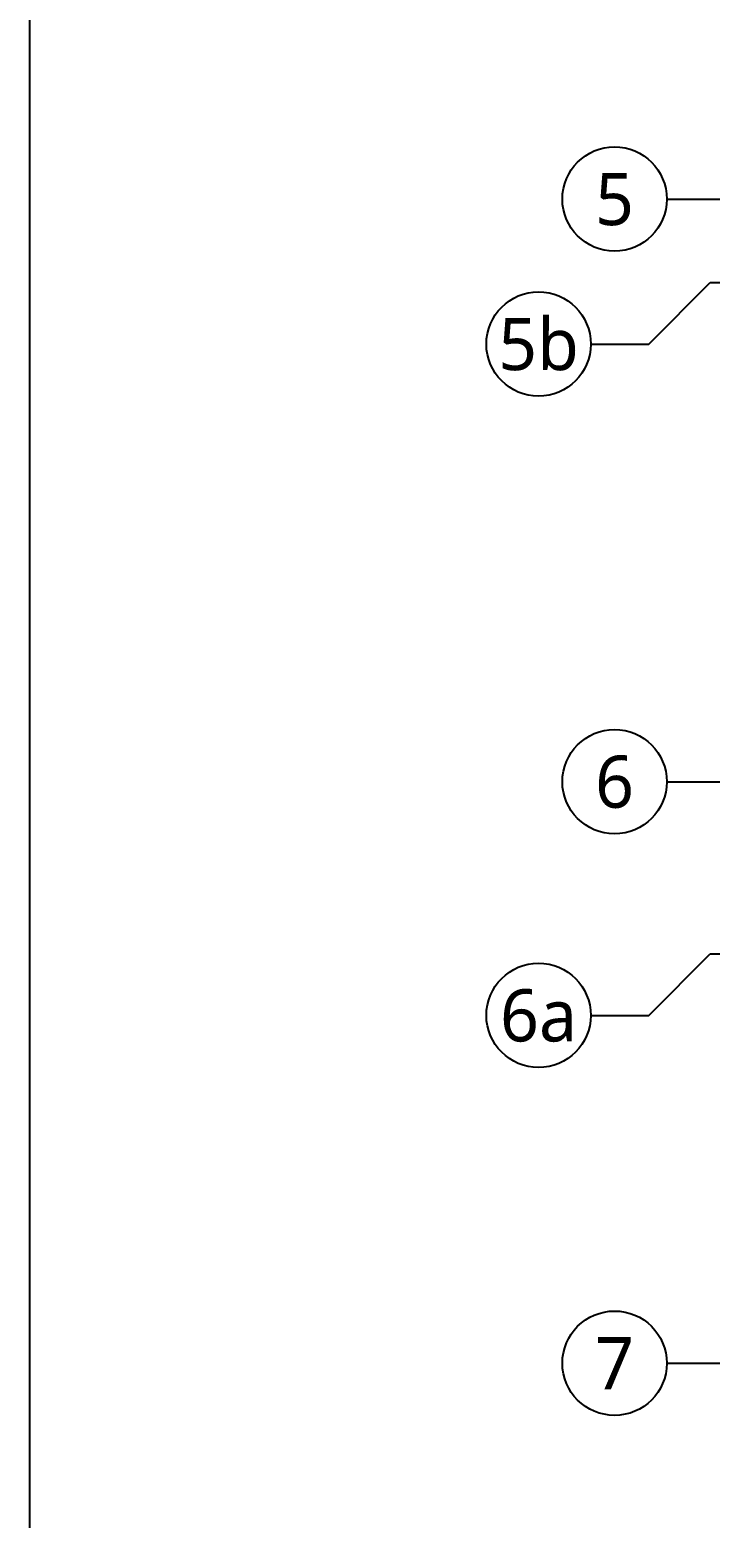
# Model space of a CAD drawing. Header units: millimetres. Extents: x -2409243 to -2334937, y -643723 to -441957.
# Drawn here: x -2409243 to -2403375, y -552509 to -539672 of the extents above; entities that cross this region are included whole.
import ezdxf
from ezdxf.enums import TextEntityAlignment as Align

# ---------------------------------------------------------------- set-up
doc = ezdxf.new("R2010")
doc.units = ezdxf.units.MM
doc.header["$MEASUREMENT"] = 0
doc.linetypes.add('CENTER2', pattern=[28.574999999999996, 19.05, -3.174999999999999, 3.174999999999999, -3.174999999999999])
for name, color, linetype in [('A-Anno-Grid Lines', 154, 'Continuous'), ('A-Wall Patt', 8, 'Continuous'), ('Anno_Labels', 7, 'Continuous')]:
    doc.layers.add(name, color=color, linetype=linetype)
doc.layers.add('I-Furniture', color=7, linetype='Continuous', lineweight=25, true_color=0xd17000)
doc.styles.get("Standard").update_dxf_attribs({"font": 'trebuc.ttf'})

# ---------------------------------------------------------------- blocks, each defined once
blk = doc.blocks.new('Grid Head')
blk.add_circle((0, 0), 3)
at = {"layer": 'Anno_Labels'}
blk.add_attdef('GRID_NAME', text='', height=3, dxfattribs=at).set_placement((0, 0), align=Align.MIDDLE_CENTER)
blk = doc.blocks.new('Grid Residences')
for points in [[(-17086.89123417146, 3578.308619771851), (-17086.89123417146, 3078.308619771851), (-16556.56114828156, 2547.978533881949)], [(-11296.89123417146, 3578.308619771851), (-11296.89123417146, 3078.308619771851), (-10766.56114828156, 2547.978533881949)]]:
    blk.add_lwpolyline(points)
at = {"layer": 'A-Anno-Grid Lines', "linetype": 'CENTER2', "ltscale": 50}
for p, q in [((-20086.5611482815, 2922.978533881949), (-20086.5611482815, -27704.42249789042)), ((-15071.56114828156, 2922.978533881949), (-15071.56114828156, -27704.42249789042)), ((-10046.56114828167, 2922.978533881833), (-10046.56114828161, -27704.42249789054)), ((-16556.56114828156, 2547.978533881949), (-16556.56114828156, -10441.25365557242)), ((-10766.56114828156, 2547.978533881949), (-10766.56114828156, -10441.25365557242))]:
    blk.add_line(p, q, dxfattribs=at)
ref = blk.add_blockref('Grid Head', (-17086.86870960804, 4028.308619208051), dxfattribs=dict(xscale=150, yscale=150, zscale=150, rotation=270))
ref.add_attrib('GRID_NAME', '6a', dxfattribs={"height": 450, "rotation": 270}).set_placement((-17086.86870960804, 4028.308619208051), align=Align.MIDDLE_CENTER)
ref = blk.add_blockref('Grid Head', (-11296.86870960804, 4028.308619208051), dxfattribs=dict(xscale=150, yscale=150, zscale=150, rotation=270))
ref.add_attrib('GRID_NAME', '5b', dxfattribs={"height": 450, "rotation": 270}).set_placement((-11296.86870960804, 4028.308619208051), align=Align.MIDDLE_CENTER)
ref = blk.add_blockref('Grid Head', (-20086.53862371808, 3372.978533317801), dxfattribs=dict(xscale=150, yscale=150, zscale=150, rotation=270))
ref.add_attrib('GRID_NAME', '7', dxfattribs={"height": 450, "rotation": 270}).set_placement((-20086.53862371808, 3372.978533317801), align=Align.MIDDLE_CENTER)
ref = blk.add_blockref('Grid Head', (-15071.53862371813, 3372.978533317801), dxfattribs=dict(xscale=150, yscale=150, zscale=150, rotation=270))
ref.add_attrib('GRID_NAME', '6', dxfattribs={"height": 450, "rotation": 270}).set_placement((-15071.53862371813, 3372.978533317801), align=Align.MIDDLE_CENTER)
ref = blk.add_blockref('Grid Head', (-10046.5386237179, 3372.978533317684), dxfattribs=dict(xscale=150, yscale=150, zscale=150, rotation=270))
ref.add_attrib('GRID_NAME', '5', dxfattribs={"height": 450, "rotation": 270}).set_placement((-10046.5386237179, 3372.978533317684), align=Align.MIDDLE_CENTER)

msp = doc.modelspace()

# ---------------------------------------------------------------- linework, layer by layer
at = {"layer": 'A-Wall Patt'}
for points in [[(-2409243.48775483, -515837.407234083), (-2334936.93466916, -515837.407234083), (-2334936.93466916, -571588.6785467928), (-2409243.48775483, -571588.6785467928)], [(-2409243.48775483, -515837.4072340815), (-2334936.93466916, -515837.4072340815), (-2334936.93466916, -571588.6785467914), (-2409243.48775483, -571588.6785467914)]]:
    msp.add_lwpolyline(points, close=True, dxfattribs=at)
at = {"layer": 'I-Furniture', "color": 6}
msp.add_lwpolyline([(-2372090.211211995, -515837.4072340815), (-2372090.211211995, -571588.6785467914), (-2409243.48775483, -571588.6785467914), (-2409243.48775483, -515837.4072340815)], close=True, dxfattribs=at)

# ---------------------------------------------------------------- block references
at = {"layer": 'A-Anno-Grid Lines', "rotation": 90}
msp.add_blockref('Grid Residences', (-2400827.426855979, -531085.5902479943), dxfattribs=at)

doc.saveas('drawing.dxf')
